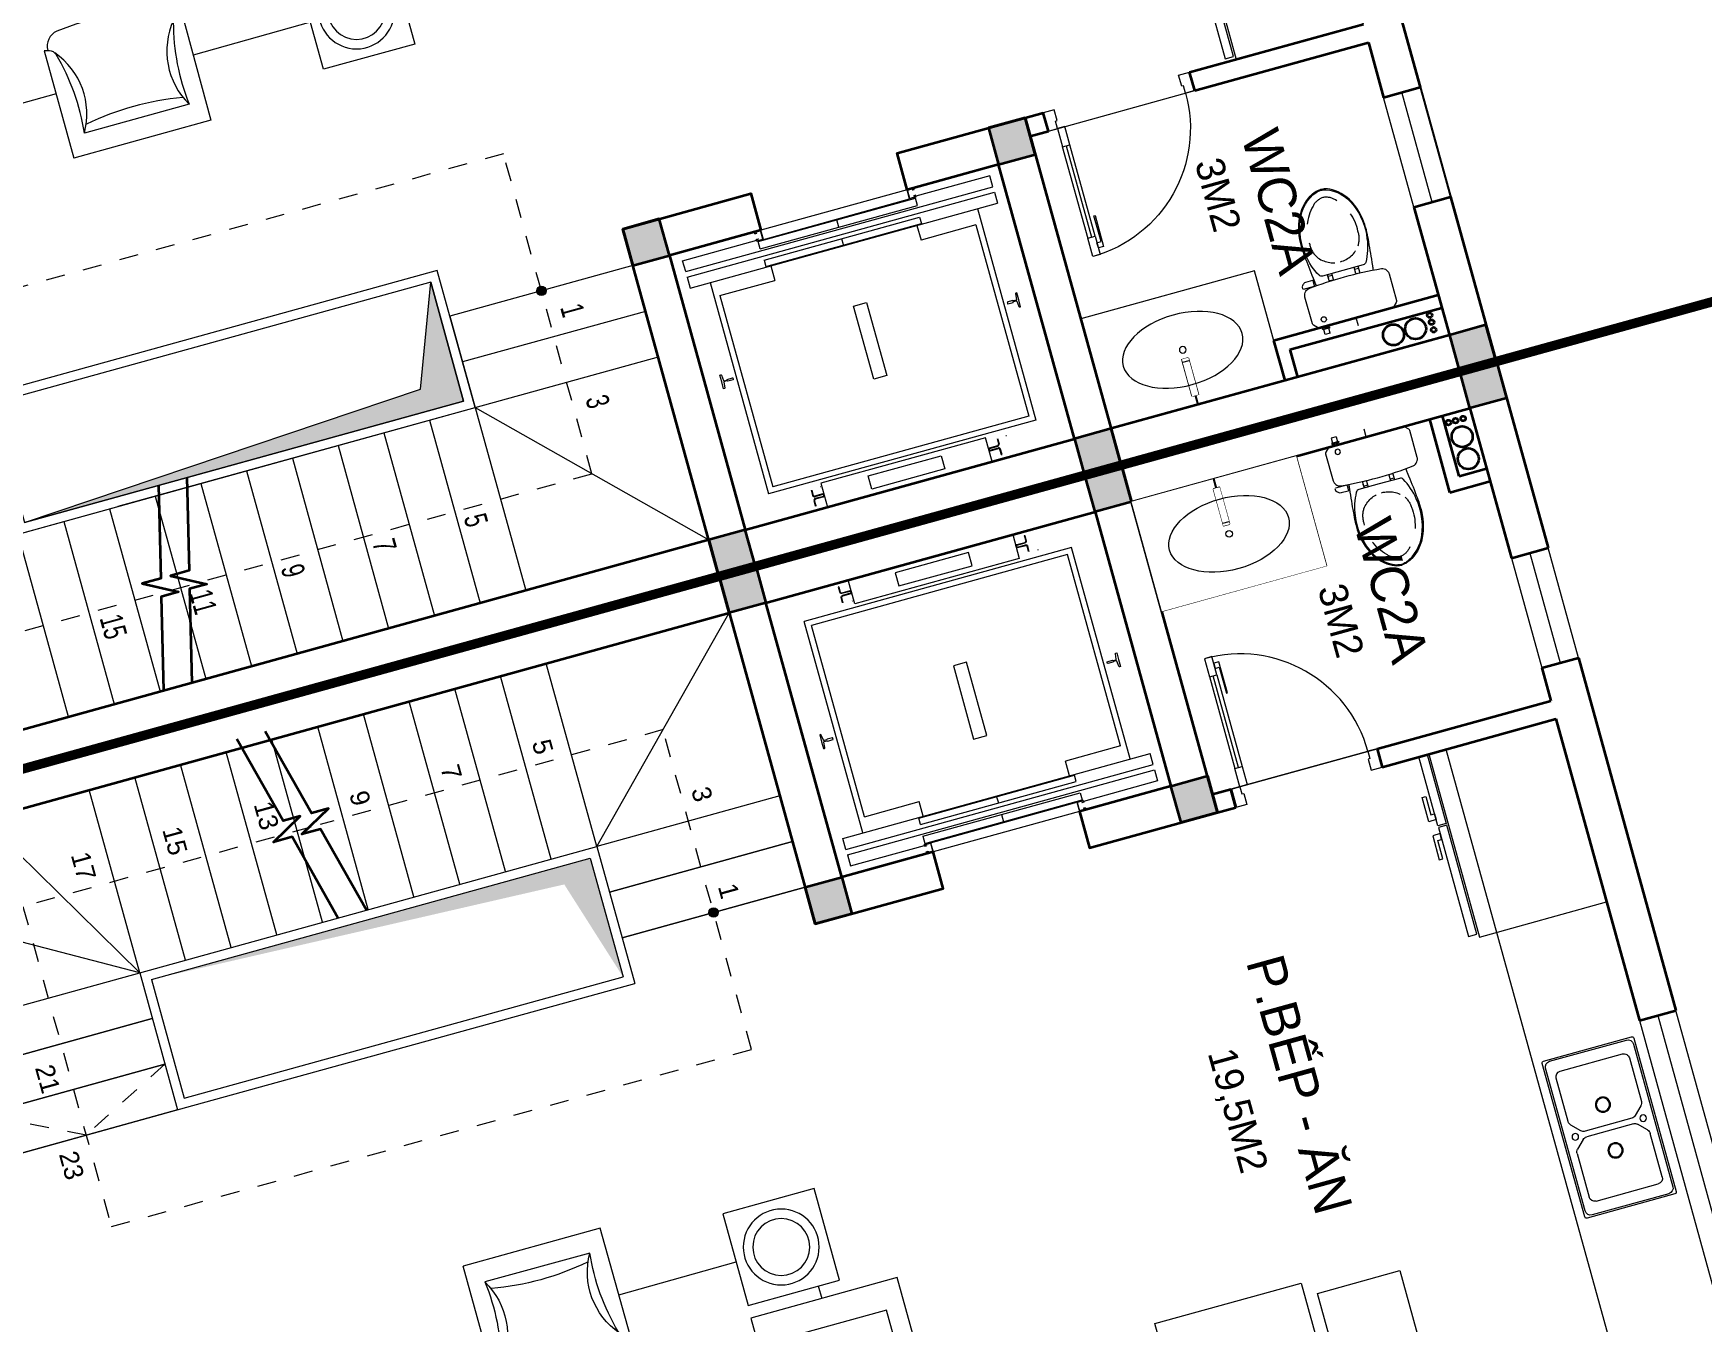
# Model space of a CAD drawing. Header units: metres. Extents: x 568336 to 569219, y 2065964 to 2066430.
# Drawn here: x 568445.19 to 568453.99, y 2066356.1 to 2066362.89 of the extents above; entities that cross this region are included whole.
import ezdxf

# ---------------------------------------------------------------- set-up
doc = ezdxf.new("R2010")
doc.units = ezdxf.units.M
for name, pattern in [('$AUDIT_BAD_LTYPE2', [0]), ('HIDDEN', [0.375, 0.25, -0.125]), ('HIDDEN2', [0.1875, 0.125, -0.0625]), ('xref-thap C (mb tang 32-2)$0$HIDDEN', [0.375, 0.25, -0.125])]:
    doc.linetypes.add(name, pattern=pattern)
doc.layers.get('0').update_dxf_attribs({"linetype": 'CONTINUOUS'})
doc.layers.get('DEFPOINTS').update_dxf_attribs({"linetype": 'CONTINUOUS'})
doc.layers.add('-AREA', color=2, linetype='CONTINUOUS', plot=False)
for name, color, linetype, lineweight in [('-CONCRETE', 1, 'CONTINUOUS', 35), ('-DIM', 9, 'CONTINUOUS', 13), ('-DOOR', 137, 'CONTINUOUS', 9), ('-FURNITURE', 46, 'CONTINUOUS', 9), ('-HATCH', 8, 'CONTINUOUS', 5), ('-KH', 143, 'CONTINUOUS', 13), ('-LINE1', 7, 'CONTINUOUS', 18), ('-LINE2', 252, 'CONTINUOUS', 9), ('-TEXT', 7, 'CONTINUOUS', 15), ('-WALL', 4, 'CONTINUOUS', 35), ('TEXT25', 2, 'CONTINUOUS', 13)]:
    doc.layers.add(name, color=color, linetype=linetype, lineweight=lineweight)
doc.layers.add('-RANH GIOI LO DAT', color=12, linetype='CONTINUOUS')
doc.styles.add('SVN_AVO_thuong', font='')
doc.styles.add('T1', font='', dxfattribs={"height": 200})
doc.styles.add('vnavanth', font='', dxfattribs={"width": 0.8})
doc.styles.get('SVN_AVO_thuong').set_extended_font_data('SVN-Avo')
doc.styles.get('T1').set_extended_font_data('VNgeometric Light')
doc.styles.get('vnavanth').set_extended_font_data('.VnAvantH')

# ---------------------------------------------------------------- blocks, each defined once
blk = doc.blocks.new('X-5M-DH-2-CORE$0$A$C75E80C28')
at = {"layer": '-LINE2', "linetype": 'Continuous', "ltscale": 2}
for p, q in [((-510.0000099998433, -21.5000000000291), (-510.0000099998579, -50.60000000000582)), ((-506.8000099998899, -21.5000000000291), (-510.0000099998433, -21.5000000000291)), ((-510.0000099998579, -108.5000000000291), (-510.0000099998433, -79.39999999999418)), ((-506.8000099998899, -21.5000000000291), (-506.8000099999044, -50.60000000000582)), ((-506.8000099999044, -108.5000000000291), (-506.8000099998899, -79.39999999999418)), ((-456.2000100000296, -56.79999999998836), (-500.6000099999364, -56.80000000001746)), ((-456.2000100000441, -60), (-500.600009999951, -60.0000000000291)), ((-456.2000100000296, -70), (-500.6000099999364, -70.0000000000291)), ((-456.2000100000296, -73.19999999995343), (-500.6000099999364, -73.19999999998254)), ((-453.2000100000441, -63), (-453.2000100000296, -67)), ((-450.0000099998579, -63), (-450.0000099998433, -67)), ((450.0000100000616, -63), (450.0000100000761, -67)), ((453.200010000015, -63), (453.2000100000296, -67)), ((456.2000100000296, -56.79999999998836), (500.6000100000529, -56.79999999998836)), ((456.200010000015, -60), (500.6000100000383, -60)), ((456.2000100000296, -70), (500.6000100000529, -70)), ((456.2000100000296, -73.19999999995343), (500.6000100000529, -73.19999999995343)), ((506.8000100001227, -21.5), (510.0000100000761, -21.5)), ((506.8000100001227, -21.5), (506.8000100001082, -50.59999999997672)), ((506.8000100001227, -108.5), (506.8000100001227, -79.39999999996508)), ((510.0000100000761, -21.5), (510.0000100000616, -50.59999999997672)), ((510.0000100000761, -108.5), (510.0000100000761, -79.39999999996508)), ((-731.0000002632733, -148.9999999649008), (730.9999997367267, -148.9999999649299)), ((-731.0000002698944, -1304.999999934109), (-731.0000002632733, -148.9999999649008)), ((-556.8000102631631, -112.4999999912397), (-560.0000102631166, -112.4999999912397)), ((456.800009736864, -112.4999999912397), (460.0000097368174, -112.4999999912397)), ((730.9999997301056, -1304.999999934109), (730.9999997367267, -148.9999999649299)), ((-700.0000002632733, -178.9999999649008), (699.9999997367267, -178.9999999649299)), ((-700.0000002699089, -1224.999999934109), (-700.0000002632733, -178.9999999649008)), ((699.9999997300911, -1224.999999934109), (699.9999997367267, -178.9999999649299)), ((-700.0000002699089, -1224.999999934109), (-400.0000002699089, -1224.999999934138)), ((-400.0000002698944, -1304.999999934138), (-400.0000002699089, -1224.999999934138)), ((699.9999997300911, -1224.999999934109), (399.9999997300911, -1224.999999934109)), ((399.9999997301056, -1304.999999934109), (399.9999997300911, -1224.999999934109)), ((839.9999997301056, -1304.999999934109), (-840.0000002698944, -1304.999999934109)), ((-840.0000002698944, -1364.999999934109), (-840.0000002698944, -1304.999999934109)), ((424.9999997301056, -1308.999999934109), (-425.0000002698944, -1308.999999934109)), ((-425.0000002699089, -1342.999999934109), (-425.0000002698944, -1308.999999934109)), ((-2.6989437174052e-07, -1308.999999934109), (-2.699089236557484e-07, -1342.999999934109)), ((424.9999997300911, -1342.999999934109), (424.9999997301056, -1308.999999934109)), ((839.9999997301056, -1364.999999934109), (839.9999997301056, -1304.999999934109)), ((839.9999997301056, -1364.999999934109), (-840.0000002698944, -1364.999999934109)), ((839.9999997301056, -1394.999999934109), (-840.0000002698944, -1394.999999934109)), ((-840.0000002698944, -1394.999999934109), (-840.0000002698944, -1454.999999934109)), ((429.9999997300911, -1405.999999934138), (-430.0000002699089, -1405.999999934109)), ((-430.0000002699089, -1405.999999934109), (-430.0000002698944, -1445.999999934109)), ((424.9999997300911, -1342.999999934109), (-425.0000002699089, -1342.999999934109)), ((-2.699089236557484e-07, -1405.999999934109), (-2.6989437174052e-07, -1445.999999934109)), ((429.9999997300911, -1405.999999934138), (429.9999997301056, -1445.999999934138)), ((839.9999997301056, -1394.999999934109), (839.9999997301056, -1454.999999934109)), ((-840.0000002698944, -1454.999999934109), (-435.0000002698944, -1454.999999934109)), ((-435.0000002698944, -1449.999999934109), (-435.0000002699089, -1459.999999934109)), ((-435.0000002698944, -1449.999999934109), (-400.0000002698944, -1449.999999934138)), ((-435.0000002699089, -1459.999999934109), (-425.0000002699089, -1459.999999934109)), ((-435.0000002698653, -1489.999999934109), (-435.0000002698653, -1499.999999934109)), ((-435.0000002698653, -1489.999999934109), (-425.0000002698653, -1489.999999934109)), ((-433.4000002698012, -1451.599999934086), (-433.4000002698012, -1458.399999934074)), ((-433.4000002698012, -1451.599999934086), (-401.6000002697547, -1451.599999934086)), ((-433.4000002698012, -1458.399999934074), (-425.0000002698944, -1458.399999934074)), ((-433.4000002697721, -1491.599999934086), (-433.4000002697721, -1498.399999934074)), ((-433.4000002697721, -1491.599999934086), (-425.0000002698653, -1491.599999934086)), ((429.9999997301056, -1445.999999934138), (-430.0000002698944, -1445.999999934109)), ((-425.0000002698944, -1458.399999934074), (-425.0000002699089, -1459.999999934109)), ((-425.0000002698653, -1489.999999934109), (-425.0000002698653, -1491.599999934086)), ((-401.6000002697547, -1451.599999934086), (-401.6000002697256, -1498.399999934074)), ((399.9999997301056, -1449.999999934109), (-400.0000002698944, -1449.999999934138)), ((-400.0000002698944, -1449.999999934138), (-400.0000002698653, -1499.999999934138)), ((399.9999997301056, -1449.999999934109), (399.9999997301347, -1499.999999934109)), ((434.9999997301056, -1449.999999934109), (399.9999997301056, -1449.999999934109)), ((401.5999997301988, -1451.599999934086), (401.5999997302279, -1498.399999934074)), ((433.3999997302453, -1451.599999934086), (401.5999997301988, -1451.599999934086)), ((433.3999997302453, -1458.399999934074), (424.9999997301056, -1458.399999934074)), ((424.9999997301056, -1458.399999934074), (424.9999997301056, -1459.999999934109)), ((434.9999997301056, -1459.999999934109), (424.9999997301056, -1459.999999934109)), ((424.9999997301347, -1489.999999934109), (424.9999997301347, -1491.599999934086)), ((434.9999997301347, -1489.999999934109), (424.9999997301347, -1489.999999934109)), ((433.3999997302744, -1491.599999934086), (424.9999997301347, -1491.599999934086)), ((433.3999997302453, -1451.599999934086), (433.3999997302453, -1458.399999934074)), ((433.3999997302744, -1491.599999934086), (433.3999997302744, -1498.399999934074)), ((434.9999997301056, -1449.999999934109), (434.9999997301056, -1459.999999934109)), ((839.9999997301056, -1454.999999934109), (434.9999997301056, -1454.999999934109)), ((434.9999997301347, -1489.999999934109), (434.9999997301347, -1499.999999934109)), ((-435.0000002698653, -1499.999999934109), (-400.0000002698653, -1499.999999934138)), ((-433.4000002697721, -1498.399999934074), (-401.6000002697256, -1498.399999934074)), ((434.9999997301347, -1499.999999934109), (399.9999997301347, -1499.999999934109)), ((433.3999997302744, -1498.399999934074), (401.5999997302279, -1498.399999934074))]:
    blk.add_line(p, q, dxfattribs=at)
for points in [[(-450.0000000000146, 0), (-450, -130), (450, -130), (449.9999999999854, 0)], [(-200, -29), (200.0000000001164, -29), (200.0000000001164, -101), (-200, -101)], [(-36.0000002632587, -583.9999999649008), (35.9999997367413, -583.9999999649008), (35.99999973675585, -983.9999999649008), (-36.00000026324415, -983.9999999649008)]]:
    blk.add_lwpolyline(points, close=True, dxfattribs=at)
for points in [[(-780.0000002632587, -788.9999999649008), (-751.0000002632587, -788.9999999649299, 0.414213562373095), (-750.0000002632733, -787.9999999649008), (-750.0000002632587, -783.9999999649008), (-750.0000002632587, -779.9999999649008, 0.414213562373095), (-751.0000002632733, -778.9999999649299), (-780.0000002632733, -778.9999999649881, -0.2569775838576673), (-784.1207396915852, -781.9399999648449), (-797.9000002631656, -781.939999964874, -0.414213562373095), (-800.9000002631656, -778.939999964874), (-804.0000002632587, -749.4999999649008, 0.414213562373095), (-807.0000002632587, -746.4999999649008), (-812.0000002632587, -746.4999999649008), (-812.0000002632587, -783.9999999649008), (-812.0000002632587, -821.4999999649008), (-807.0000002632587, -821.4999999649008, 0.414213562373095), (-804.0000002632587, -818.4999999649008), (-800.9000002631656, -789.0599999648693, -0.414213562373095), (-797.9000002631656, -786.0599999648693), (-784.1207396915852, -786.0599999648402, -0.2569775838576673), (-780.0000002632587, -788.9999999647553)], [(779.9999997367413, -788.9999999649299), (750.9999997367413, -788.9999999649008, -0.414213562373095), (749.9999997367267, -787.9999999649299), (749.9999997367413, -783.9999999649299), (749.9999997367413, -779.9999999649299, -0.414213562373095), (750.9999997367267, -778.9999999649008), (779.9999997368432, -778.9999999650172, 0.2569775838576673), (784.1207391653006, -781.939999964874), (797.899999736881, -781.9399999648449, 0.414213562373095), (800.899999736881, -778.9399999648449), (803.9999997367413, -749.4999999649008, -0.414213562373095), (806.9999997367413, -746.4999999649008), (811.9999997367413, -746.4999999649008), (811.9999997367413, -783.9999999649008), (811.9999997367413, -821.4999999649008), (806.9999997367413, -821.4999999649008, -0.414213562373095), (803.9999997367413, -818.4999999649008), (800.899999736881, -789.0599999648402, 0.414213562373095), (797.899999736881, -786.0599999648402), (784.1207391653006, -786.0599999648693, 0.2569775838576672), (779.9999997368577, -788.9999999647844)]]:
    blk.add_lwpolyline(points, format="xyb", dxfattribs=at)
for centre, radius, start, end in [((-500.600009999951, -50.60000000000582), 9.400000000001475, 180, 270), ((-500.6000099999364, -79.39999999999418), 9.399999999997844, 90, 180), ((-500.600009999951, -50.60000000000582), 6.200000000004374, 180, 270), ((-500.6000099999364, -79.39999999999418), 6.19999999999734, 90, 180), ((-456.2000100000441, -63), 6.19999999999713, 0, 90), ((-456.2000100000441, -63), 3.000000000000045, 0, 90), ((-456.2000100000296, -67), 6.20000000000076, 270, 0), ((-456.2000100000296, -67), 2.999999999999834, 270, 0), ((456.200010000015, -63), 6.19999999999713, 90, 180), ((456.2000100000296, -67), 6.20000000000076, 180, 270), ((456.200010000015, -63), 3.000000000000045, 90, 180), ((456.2000100000296, -67), 2.999999999999834, 180, 270), ((500.6000100000383, -50.59999999997672), 6.200000000004374, 270, 0), ((500.6000100000383, -50.59999999997672), 9.400000000001475, 270, 0), ((500.6000100000529, -79.39999999996508), 9.399999999997844, 0, 90), ((500.6000100000529, -79.39999999996508), 6.19999999999734, 0, 90)]:
    blk.add_arc(centre, radius, start, end, dxfattribs=at)
blk = doc.blocks.new('A$C5C575821')
at = {"layer": '-CONCRETE'}
h = blk.add_hatch(color=256, dxfattribs=at)
h.dxf.hatch_style = 1
h.paths.add_polyline_path([(-0.00237559899687767, 200.0000000000146), (-0.00237559899687767, 1.455191522836685e-11), (199.9976244010031, 1.455191522836685e-11), (199.9976244010031, 200.0000000000146)])
blk.add_lwpolyline([(-0.00237559899687767, 1.455191522836685e-11), (199.9976244010031, 1.455191522836685e-11), (199.9976244010031, 200.0000000000146), (-0.00237559899687767, 200.0000000000146)], close=True, dxfattribs=at)
blk = doc.blocks.new('A$C3F71457E')
at = {"layer": '-CONCRETE'}
blk.add_lwpolyline([(-8.760252967476845e-09, -100.0000002632005), (0, 400), (-1500, 400.0000000000582), (-1500.00000001755, -1399.999999999942), (-1.754960976541042e-08, -1400), (-7.895869202911854e-08, -900.0000002632005), (199.9999999912397, -900.0000002982852), (199.9999999824504, -1600), (-1700.00000001755, -1600), (-1700, 600), (200, 600), (199.9999999912397, -100.0000002982852), (6.140908226370811e-08, -100.0000002632005)], dxfattribs=at)
at = {"layer": '-LINE1'}
blk.add_line((-7.895869202911854e-08, -900.0000002632005), (-8.760252967476845e-09, -100.0000002632005), dxfattribs=at)
at = {"layer": '-WALL'}
for p in [(-1699.997624401003, 399.9999999999854), (0.00237559899687767, 399.9999999999854), (-1699.997624401081, -1599.999999999959), (0.002375601565972829, -1600.000000021305)]:
    blk.add_blockref('A$C5C575821', p, dxfattribs=at)
at = {"color": 2, "rotation": 90}
blk.add_blockref('X-5M-DH-2-CORE$0$A$C75E80C28', (-1500.00000000876, -499.9999999999418), dxfattribs=at)
blk = doc.blocks.new('A$C18091ED7')
for p, q in [((9.957147995010018e-09, -42.13376978135784), (0, -3.786117304116488e-07)), ((146.1412317672475, -26.59467297248193), (179.181621938591, -26.59467296488583)), ((146.1412317672475, -26.59467297248193), (146.1412317680188, -30.17859706786112)), ((146.1412317680188, -30.17859706786112), (165.7503655985456, -30.17859706340823)), ((153.0594147269658, -36.79204952501459), (146.1412317680188, -30.17859706786112)), ((152.3191092506386, -2.717133611440659e-07), (152.3191092568413, -26.59467297093943)), ((152.3191092506386, -2.717133611440659e-07), (179.1816219322718, -2.654269337654114e-07)), ((153.0594147269658, -36.79204952501459), (165.7503656001572, -36.79204952192958)), ((153.0594147275151, -39.73033438943094), (153.0594147269658, -36.79204952501459)), ((153.0594147275151, -39.73033438943094), (178.4413164740145, -39.73033438349376)), ((153.0594147275151, -39.73033438943094), (178.4413164740145, -39.73033438349376)), ((153.0594147275151, -39.73033438943094), (153.0594147281554, -42.13376974494895)), ((185.3594994290725, -30.17859705851879), (165.7503655985456, -30.17859706340823)), ((178.4413164733487, -36.79204951884458), (165.7503656001572, -36.79204952192958)), ((185.3594994290725, -30.17859705851879), (178.4413164733487, -36.79204951884458)), ((178.4413164733487, -36.79204951884458), (178.4413164740145, -39.73033438349376)), ((178.4413164740145, -39.73033438349376), (178.4413164746547, -42.1337697392446)), ((179.1816219322718, -2.654269337654114e-07), (179.181621938591, -26.59467296488583)), ((179.181621938591, -26.59467296488583), (185.3594994283012, -26.59467296337243)), ((185.3594994283012, -26.59467296337243), (185.3594994290725, -30.17859705851879)), ((165.3959958605519, -261.9873972070927), (165.3959958671003, -289.7349902229907)), ((167.8691141396885, -259.5142789271486), (228.0810223811895, -259.5142789128586)), ((230.5541406641933, -274.3229751045001), (230.5541406613593, -261.9873971916386)), ((-83.25994817525861, -267.3592828898691), (-83.259948167517, -299.9634285944048)), ((-83.25994817257379, -278.4883151478134), (-83.25994817046012, -287.6388527823146)), ((-60.91100930959874, -290.0299398849311), (-83.25994816994717, -290.0299398901407)), ((-62.88950393904452, -265.3807882612164), (-81.28145355204106, -265.3807882657275)), ((-60.91100931491019, -267.3592828844266), (-60.91100930728498, -299.9634285889624)), ((60.9110093945892, -267.3592828557594), (60.9110094022144, -299.9634285600623)), ((60.91100939990065, -290.029939856031), (83.25994826024908, -290.0299398510542)), ((62.88950401780676, -265.3807882316178), (81.2814536308033, -265.3807882273395)), ((83.25994825493763, -267.3592828505498), (83.25994826256283, -299.9634285550856)), ((83.25994825750604, -278.488315108727), (83.2599482596197, -287.6388527429954)), ((167.8691141472664, -292.2081085020036), (206.7175896017579, -292.2081084926904))]:
    blk.add_line(p, q)
for points in [[(230.0000000517721, -218.5046414944518, -0.1374073801801567), (225.4781190853137, -234.6482587013161), (221.7949787454636, -240.7070387715066, -0.2360805181595358), (198.2560902649639, -255.4947853636986, -0.0519608230665726), (-198.2560901437319, -255.4947854572965, -0.236080518165078), (-221.7949786317113, -240.7070388760185), (-225.4781189743626, -234.6482588077488, -0.1374073801809237), (-229.9999999484608, -218.5046416030382), (-229.9999999831671, -71.98694829508895, -0.1989123673786679), (-226.3782021181105, -63.2431547633314), (-208.8906150607545, -45.75556769772083, -0.1989123673792025), (-200.1468215308087, -42.13376982865157), (9.971699910238385e-09, -42.13376978135784), (200.1468215506357, -42.13376973403501, -0.1989123673792025), (208.8906150822841, -45.75556759897154), (226.3782021480001, -63.24315465634572, -0.1989123673791691), (230.0000000170658, -71.98694818626973)], [(144.14367173758, -618.9627606730501, -0.2124047892419209), (26.30999211127346, -734.491494372196, -0.0276853236339062), (-0.5628229983012716, -738.609219571983, -0.0222792448073508), (-26.30999181118386, -734.4914943844487, -0.2124047892421136), (-144.1436714920528, -618.9627607410075, -0.1427957259999892), (-167.2376623962118, -428.0139674870588, -0.0930051380368448), (-127.9331820271946, -309.1271633332653, -0.2564387014614383), (-111.240849547703, -299.9634286007786), (4.746470949612558e-08, -299.9634285748762), (111.2408496426324, -299.9634285482753, -0.2564387014619951), (127.933182126606, -309.1271632729331, -0.0930051380368741), (167.2376625517572, -428.0139674081001, -0.1427957260000456)]]:
    blk.add_lwpolyline(points, format="xyb", close=True)
at = {"linetype": 'xref-thap C (mb tang 32-2)$0$HIDDEN', "ltscale": 100}
blk.add_lwpolyline([(61.00044987679576, -669.0176259216969, -0.1990312026443698), (1.417429302819073e-07, -698.769823720475, -0.1990312026443799), (-61.00044960746891, -669.0176259504806, -0.2189240232571595), (-131.9321382956405, -478.313622940972, -0.1537914605682739), (-112.4681372026971, -403.989815428853, -0.2367011859554165), (5.876427167095244e-08, -347.5870280214876, -0.2367011859554843), (112.4681373467611, -403.9898153757968, -0.1537914605681893), (131.9321384748619, -478.313622878748, -0.2189240232571754)], format="xyb", close=True, dxfattribs=at)
blk.add_circle((165.7503656100234, -78.39166221523192), 13.90362011701458)
for centre, radius, start, end in [((167.8691141402633, -261.9873972065106), 2.473118279571131, 90.00000001354867, 180.0000000133402), ((-81.28145355158267, -267.3592828894034), 1.978494623656905, 90.00000001354867, 180.0000000133402), ((-62.88950393858613, -267.3592828848923), 1.978494623656905, 1.334021322268115e-08, 90.00000001354867), ((62.88950401826514, -267.3592828552937), 1.978494623656905, 90.00000001354867, 180.0000000133402), ((81.28145363126168, -267.3592828510155), 1.978494623656905, 1.334021322268115e-08, 90.00000001354867), ((167.8691141466952, -289.7349902224087), 2.473118279571131, 180.0000000133402, 270.0000000135486), ((206.717589598069, -276.6690117186226), 15.53909677420133, 270.0000000135486, 306.4658507565522), ((168.3527972659103, -224.7572911087773), 80.08895368617857, 306.4658507565522, 320.3122930343796), ((228.0810223845983, -274.3229751050822), 2.473118279571131, 320.3122930343796, 1.334021322268115e-08)]:
    blk.add_arc(centre, radius, start, end)
for points, knots in [([(-155.6468228230951, -259.4535552573798), (-156.6353001506941, -267.2522313103836), (-164.2940232875517, -328.394745314552), (-169.1545302536251, -385.0939582949213), (-183.68571763406, -527.7705276800843), (-135.602968026873, -679.1126648240606), (-50.29344375100118, -735.2493608418445), (-19.70048385594782, -741.0901266933652), (1.531116140540689e-07, -743.6724421556864)], [130.6139379315478, 130.6139379315478, 130.6139379315478, 130.6139379315478, 152.8521090939923, 311.1293507817257, 417.703951170228, 561.3833927516608, 697.6926317810714, 710.812262267882, 710.812262267882, 710.812262267882, 710.812262267882]), ([(155.6468228994709, -259.4535551877343), (156.6353002305841, -267.2522312389628), (164.2940233960289, -328.3947452375724), (169.1545303888706, -385.0939582149149), (183.6857178367027, -527.7705275934422), (135.6029683008201, -679.1126647599449), (50.29344405157826, -735.2493608178338), (19.70048415924612, -741.0901266841101), (1.530679583083838e-07, -743.6724421554536)], [130.613937934949, 130.613937934949, 130.613937934949, 130.613937934949, 152.8521090939923, 311.1293507817257, 417.703951170228, 561.3833927516608, 697.6926317810714, 710.812262267882, 710.812262267882, 710.812262267882, 710.812262267882])]:
    blk.add_open_spline(points, degree=3, knots=knots)
blk = doc.blocks.new('*U152')
at = {"linetype": '$AUDIT_BAD_LTYPE2'}
for p, q in [((70, 100), (70, 699.9999999999982)), ((90, 699.9999999999982), (90, 100))]:
    blk.add_line(p, q, dxfattribs=at)
for points in [[(50, 699.9999999999982), (90, 699.9999999999982), (90, 799.9999999999982), (50, 799.9999999999982), (50, 699.9999999999982)], [(50, 702.9059272893337), (50, 100)], [(50, 100), (90, 100), (90, 0), (50, 0), (50, 100)]]:
    blk.add_lwpolyline(points)
for points in [[(118.2698876160139, 594.5156181119073), (118.2698876160139, 764.1349438079906), (90, 764.1349438079906), (90, 735.8650561920058), (112.6159100928053, 735.8650561920058), (112.6159100928053, 594.5156181119073)], [(0, 0), (50, 0), (50, -40), (60, -40), (60, -99.99999999999272), (0, -99.99999999999272)], [(899.9999999999982, 1.3252863207713e-28), (849.9999999999982, 1.3252863207713e-28), (849.9999999999982, -40.00000000000001), (839.9999999999982, -40.00000000000001), (839.9999999999982, -99.99999999999272), (899.9999999999982, -99.99999999999272)]]:
    blk.add_lwpolyline(points, close=True)
at = {"linetype": '$AUDIT_BAD_LTYPE2', "ltscale": 0.3}
blk.add_arc((50, 0), 799.9999999999982, 0, 90, dxfattribs=at)
blk = doc.blocks.new('A$C14986441')
at = {"ltscale": 3}
for p, q in [((-250.0000004096655, 420.0579938191804), (-250.0000000046566, -419.9420061808196)), ((239.9999995855615, 430.0579940553871), (-240.0000004144385, 430.0579938240116)), ((169.9999996216502, 355.0579940216267), (-170.0000003783498, 355.0579938577721)), ((249.9999999953434, -419.9420059388503), (249.9999995903345, 420.0579940611497)), ((-200.0000003639143, 325.0579938432784), (-200.0000002492452, 87.48440071480582)), ((199.9999997507548, 87.48440090671647), (199.9999996360857, 325.0579940361204)), ((-191.2132036748226, 66.27119728422258), (-148.7867967832135, 23.84479043312604)), ((-127.5735933431424, 15.05799387820298), (127.5735929142684, 15.05799400119577)), ((148.7867963454919, 23.84479057660792), (191.213203196472, 66.27119746763492)), ((-200.0000000505825, -324.9420061567216), (-200.0000001650769, -87.36841302824905)), ((-191.2132036109688, -66.15520958823618), (-148.7867967602797, -23.72880269627785)), ((-127.5735933287069, -14.94200612179702), (127.5735929288203, -14.94200599880423)), ((148.7867963684257, -23.72880255279597), (191.2132032602094, -66.15520940389251)), ((199.9999998349231, -87.36841283540707), (199.9999999494175, -324.9420059638796)), ((-240, -429.9420061759884), (240, -429.9420059446129)), ((169.9999999639113, -354.9420059783733), (-170.0000000360887, -354.9420061422279))]:
    blk.add_line(p, q, dxfattribs=at)
blk.add_lwpolyline([(239.9999999807333, -389.9420059446129), (239.99999960477, 390.0579940553871, 0.414213562373095), (209.9999995903345, 420.0579940408934), (-210.0000004096655, 420.0579938384471, 0.414213562373095), (-240.00000039523, 390.0579938240116), (-240.0000000192667, -389.9420061759884, 0.414213562373095), (-210.0000000046566, -419.9420061615529), (209.9999999953434, -419.9420059591066, 0.414213562373095)], format="xyb", close=True, dxfattribs=at)
for centre, radius in [((-2.675224095582962e-07, 125.0579939396703), 40), ((-2.675224095582962e-07, 125.0579939396703), 35), ((-185.5000002072193, 0.05799385026330128), 17.5), ((185.4999997927807, 0.05799402913544327), 17.5), ((-1.469743438065052e-07, -124.9420060603297), 40), ((-1.469743438065052e-07, -124.9420060603297), 35)]:
    blk.add_circle(centre, radius, dxfattribs=at)
for centre, radius, start, end in [((-240.0000004096655, 420.0579938240116), 10, 90.00000002668041, 180.0000000266804), ((-170.0000003639143, 325.0579938577721), 30, 90.00000002668041, 180.0000000266804), ((169.9999996360857, 325.0579940216267), 30, 2.668042644536231e-08, 90.00000002668041), ((239.9999995903345, 420.0579940553871), 10, 2.668042644536231e-08, 90.00000002668041), ((-170.0000002492452, 87.48440073023085), 30, 180.0000000266804, 225.0000000235824), ((-127.5735933576361, 45.05799387820298), 30, 225.0000000235824, 270.0000000266804), ((127.5735928997747, 45.05799400119577), 30, 270.0000000266804, 315.0000000235823), ((169.9999997507548, 87.48440089315409), 30, 315.0000000235823, 2.668042644536231e-08), ((-170.0000001650769, -87.36841301375534), 30, 135.0000000235824, 180.0000000266804), ((-127.5735933142714, -44.94200612179702), 30, 90.00000002668041, 135.0000000235824), ((127.5735929432558, -44.94200599880423), 30, 45.00000002358239, 90.00000002668041), ((169.9999998349231, -87.36841284896946), 30, 2.668042644536231e-08, 45.00000002358239), ((-170.0000000505825, -324.9420061422279), 30, 180.0000000266804, 270.0000000266804), ((169.9999999494175, -324.9420059783733), 30, 270.0000000266804, 2.668042644536231e-08), ((-240.0000000046566, -419.9420061759884), 10, 180.0000000266804, 270.0000000266804), ((239.9999999953434, -419.9420059446129), 10, 270.0000000266804, 2.668042644536231e-08)]:
    blk.add_arc(centre, radius, start, end, dxfattribs=at)
blk = doc.blocks.new('A$C55AD6C8F')
at = {"ltscale": 3}
for p, q in [((-750, 623.9554341743351), (-750, 1000.000000000058)), ((-750, 1000.000000000058), (-704.3477934409166, 1000.000000000058)), ((-704.3477934409166, 1000.000000000058), (-704.3477934409166, 623.9554341743351)), ((0, 1000), (-695.2173631351907, 1000.000000000058)), ((-695.2173631351907, 1000.000000000058), (-695.2173631351907, 5.820766091346741e-11)), ((0, 0), (0, 1000)), ((-704.3477934409166, 623.9554341743351), (-749.9999999999418, 623.9554341743351)), ((-750, 613.395983129798), (-750, 17.63542316207895)), ((-704.3477934409166, 613.395983129798), (-749.9999999999418, 613.3959831297398)), ((-704.3477934409166, 17.63542316207895), (-704.3477934409166, 613.395983129798)), ((-750, 17.63542316207895), (-704.3477934409166, 17.63542316207895)), ((-695.2173631351907, 5.820766091346741e-11), (0, 0))]:
    blk.add_line(p, q, dxfattribs=at)
at = {"ltscale": 3, "elevation": -2.790667130434782e-09}
for points in [[(-750.0000000003492, 688.433921672462), (-750.0000000003492, 656.9339216743247), (-790.097850547405, 656.9339216743247), (-790.097850547405, 788.4142628387199), (-770.7718286834424, 788.4142628387199), (-770.7718286834424, 688.433921672462)], [(-750.0000000003492, 548.917495631671), (-750.0000000003492, 580.4174956298084), (-790.097850547405, 580.4174956298084), (-790.097850547405, 448.9371544654132), (-770.7718286834424, 448.9371544654132), (-770.7718286834424, 548.917495631671)]]:
    blk.add_lwpolyline(points, close=True, dxfattribs=at)
blk = doc.blocks.new('ghe11asdsdsdsd')
at = {"layer": '-FURNITURE', "ltscale": 5}
for p, q in [((-454.1512245237245, 641.9073886275291), (-454.093361600535, -60.42008052262099)), ((446.9845405295782, 642.5119281820953), (445.2090906954836, -59.49456913078757)), ((339.4434767446655, 74.7769195077999), (-347.9447826922697, 73.86721415390639)), ((445.2090906954836, -59.49456913078757), (-454.093361600535, -60.42008052262099))]:
    blk.add_line(p, q, dxfattribs=at)
for centre, radius, start, end in [((-329.6609394550032, 640.4347183164282), 102.5030657496747, 97.790878171796, 180.4720192216976), ((13.76703277978231, -3057.035900902003), 3815.794779152998, 85.15051378916075, 95.37323135559144), ((322.4963123202615, 643.5363927781655), 102.5030657496747, 359.5521671507362, 82.23330821456577), ((-556.8192392717756, 172.0380743239075), 480.9551723817158, 73.62802494144414, 77.67439557183955), ((-435.3449582978792, 585.5188594441861), 49.99999999999999, 17.29045382422632, 73.62802494144414), ((428.017340289487, 586.1773279104382), 49.99999999999999, 106.2083736517696, 162.5459446768903), ((548.310481298744, 172.35137315467), 480.9551723817158, 102.1620030057203, 106.2083736517696), ((-752.7215750947944, 311.3200961878028), 469.2846926992153, 329.6029749418909, 39.82713105222346), ((-1717.077797784907, 235.4868877488407), 1378.639231958857, 353.2676599931669, 15.34770349738529), ((744.7327549548354, 311.2790322922665), 469.2468948897888, 140.0381535895592, 210.2652298418676), ((1708.833027020766, 233.2264510887835), 1378.526022415482, 164.5192846221356, 186.6002375866197), ((-1.445652381749824, -1576.057105405802), 1730.279692069412, 79.6029490361376, 100.5814174655623)]:
    blk.add_arc(centre, radius, start, end, dxfattribs=at)
blk = doc.blocks.new('GHE600')
at = {"layer": '-FURNITURE'}
for p, q in [((269949.5421851056, 8709.741290517763), (270649.5421851056, 8709.74129051782)), ((269949.5421851289, 8043.074623851076), (270649.5421851289, 8043.074623851135))]:
    blk.add_line(p, q, dxfattribs=at)
for points in [[(270145.5337149384, 9594.84705863762), (270145.5337150262, 10094.84705863762), (270645.5337150262, 10094.84705854984), (270645.5337149384, 9594.847058549843)], [(269849.5421851288, 9526.40795718442), (270649.5421851288, 9526.407957184478), (270649.5421851639, 7226.407957184478), (269849.5421851639, 7226.40795718442)], [(269949.5421851288, 9376.40795718442), (270649.5421851288, 9376.407957184478), (270649.5421851639, 7376.407957184478), (269949.5421851639, 7376.40795718442)], [(270145.5337145109, 7157.96885590817), (270145.5337144231, 6657.96885590817), (270645.5337144231, 6657.968855820392), (270645.5337145109, 7157.968855820392)]]:
    blk.add_lwpolyline(points, close=True, dxfattribs=at)
at = {"layer": '-FURNITURE', "elevation": -1.348764000838661e-08}
for points in [[(271286.9253059005, 9830.321753277356), (270645.53371498, 9832.18215255058)], [(272037.8126997925, 6909.345592938189), (272633.6221192031, 6907.537773812626), (272633.6585346201, 9823.095600669185), (272037.874818299, 9826.334833337169)], [(270262.0588059474, 9594.847058617102), (270262.0583521723, 9526.40795718442)], [(270262.0260181179, 7226.40795718439), (270262.0255643428, 7157.968855887651)], [(270645.5337144685, 6916.624135324557), (271286.6504318018, 6913.272511655086)]]:
    blk.add_lwpolyline(points, dxfattribs=at)
at = {"layer": '-FURNITURE'}
for centre, radius in [((270395.5337149822, 9844.847058593674), 200), ((270395.5337149822, 9844.847058593674), 150), ((270395.5337144671, 6907.968855864223), 200), ((270395.5337144671, 6907.968855864223), 150)]:
    blk.add_circle(centre, radius, dxfattribs=at)
at = {"layer": '-FURNITURE', "extrusion": (0, 0, -1)}
blk.add_ellipse((271661.9002663364, 8365.294462872116), major_axis=(3.669220623812561e-13, 749.5763598198391), ratio=0.5899940615450746, dxfattribs=at)
at = {"layer": '-FURNITURE', "zscale": 0.83397927038413}
for p, xscale, yscale, rotation in [((271659.4476334748, 10145.29901697894, -5.948631914765009e-09), 0.83397927038413, 0.83397927038413, 179.9447021404027), ((271659.4476334748, 6607.516897389956, -5.948631914765009e-09), -0.8339792703841301, 0.8339792703841301, 0.05529785959737722)]:
    blk.add_blockref('ghe11asdsdsdsd', p, dxfattribs=dict(at, xscale=xscale, yscale=yscale, rotation=rotation))
blk = doc.blocks.new('Sink_Cicle')
blk.add_lwpolyline([(17.49999987077899, -50.00226151314564), (-17.49999987077899, -49.99773848685436), (-17.51615354442038, -252.2967581441626), (17.48384613892995, -252.3012811850058)], close=True)
blk.add_circle((0, -300), 17.5)
at = {"layer": 'DEFPOINTS'}
blk.add_line((0, -100), (0, 0), dxfattribs=at)
blk.add_wipeout([(17.499999870775355, -50.00226151314928), (-17.49999987078263, -49.99773848685436), (-17.516153544427652, -252.29675814416623), (17.48384613892631, -252.3012811850058)])
at = {"layer": '-FURNITURE', "linetype": 'Continuous'}
blk.add_ellipse((0, -300), major_axis=(-325, 0), ratio=0.5846153846153846, dxfattribs=at)
blk.add_line((-17.51421511289664, -237.2967582757119), (17.48578462866135, -237.3012813020032))
blk = doc.blocks.new('*U148')
at = {"ltscale": 300}
blk.add_lwpolyline([(0, 0), (899.9999999999891, 0), (899.9999999999891, -600), (0, -600)], close=True, dxfattribs=at)
blk.add_wipeout([(0, 7.503331289626658e-12), (899.9999999999789, 7.503331289626658e-12), (899.9999999999789, -599.9999999999998), (0, -599.9999999999998)], dxfattribs=at)
blk.add_blockref('Sink_Cicle', (449.9999999999945, 0), dxfattribs=at)
blk = doc.blocks.new('A$C2896516a')
for points in [[(75, 1385.934425984509), (525, 1385.934425905347), (525.0000000782311, 1835.934425905347), (75.0000000782311, 1835.934425984509), (75, 1385.934425984509)], [(725, 1385.934425870422), (1175, 1385.934425792191), (1175.000000078231, 1835.934425792191), (725.0000000782311, 1835.934425870422), (725, 1385.934425870422)], [(1375, 1385.934425753978), (1825, 1385.934425675747), (1825.000000078231, 1835.934425675747), (1375.000000078231, 1835.934425753978), (1375, 1385.934425753978)], [(75, 450), (525, 450.0000000791624), (525.0000000782311, 7.916241884231567e-08), (75.0000000782311, 0), (75, 450)], [(725, 450.000000114087), (1175, 450.0000001923181), (1175.000000078231, 1.923181116580963e-07), (725.0000000782311, 1.140870153903961e-07), (725, 450.000000114087)], [(1375, 450.0000002305314), (1825, 450.0000003087625), (1825.000000078231, 3.087625373154879e-07), (1375.000000078231, 2.305314410477877e-07), (1375, 450.0000002305314)]]:
    blk.add_lwpolyline(points)
blk.add_lwpolyline([(0, 517.9672129922546), (1900, 517.9672129922546), (1900, 1317.967212992255), (0, 1317.967212992255)], close=True)
blk = doc.blocks.new('*U18')
at = {"linetype": '$AUDIT_BAD_LTYPE2'}
for p, q in [((70, 100), (69.99999999999999, 599.9999999999982)), ((89.99999999999999, 599.9999999999982), (90, 100))]:
    blk.add_line(p, q, dxfattribs=at)
for points in [[(49.99999999999999, 599.9999999999982), (89.99999999999999, 599.9999999999982), (89.99999999999999, 699.9999999999982), (49.99999999999999, 699.9999999999982), (49.99999999999999, 599.9999999999982)], [(49.99999999999999, 602.9059272893337), (50, 100)], [(50, 100), (90, 100), (90, 0), (50, 0), (50, 100)]]:
    blk.add_lwpolyline(points)
for points in [[(118.2698876160139, 494.5156181119073), (118.2698876160139, 664.1349438079906), (89.99999999999999, 664.1349438079906), (89.99999999999999, 635.8650561920058), (112.6159100928053, 635.8650561920058), (112.6159100928053, 494.5156181119073)], [(0, 0), (50, 0), (50, -40), (60, -40), (60, -100.0001724930698), (0, -100.0001724930698)], [(799.9999999999982, 7.105427357601134e-15), (749.9999999999982, 7.105427357601134e-15), (749.9999999999982, -40), (739.9999999999982, -40), (739.9999999999982, -100.0001724930698), (799.9999999999982, -100.0001724930698)]]:
    blk.add_lwpolyline(points, close=True)
at = {"linetype": '$AUDIT_BAD_LTYPE2', "ltscale": 0.3}
blk.add_arc((50, 0), 699.9999999999982, 0, 90, dxfattribs=at)
blk = doc.blocks.new('M41-T2')
at = {"layer": '-HATCH', "true_color": 0x8c8896}
h = blk.add_hatch(color=252, dxfattribs=at)
h.dxf.hatch_style = 1
edge = h.paths.add_edge_path()
edge.add_arc((195964.3537018299, -1622415.577764511), 24.62566289535608, 0, 360)
h = blk.add_hatch(color=252, dxfattribs=at)
h.dxf.hatch_style = 1
h.paths.add_polyline_path([(196164.2114431858, -1622966.066193342), (195514.6382191181, -1622966.066193342), (195514.6382191181, -1625366.066193342), (195612.1792445183, -1623134.615483046)])
at = {"layer": '-CONCRETE'}
for centre, radius in [((194508.0384373665, -1617913.959524632, 5.665168574990759e-09), 13), ((194598.5352454185, -1617944.786282778, 5.665168574990759e-09), 55.00000000000001), ((194719.3776955605, -1617944.786282778, 5.665168574990759e-09), 55.00000000000001), ((194508.0384376049, -1617955.708942652, 5.665168574990759e-09), 13), ((194508.0384376049, -1617993.978929758, 5.665168574990759e-09), 13)]:
    blk.add_circle(centre, radius, dxfattribs=at)
at = {"layer": '-DOOR'}
for points in [[(195884.7348678112, -1617664.925157785), (195284.7348675728, -1617664.925157785), (195284.7348675728, -1617864.925157785), (195884.7348678112, -1617864.925157785)], [(199414.0907144547, -1617664.925158739), (197814.4555475712, -1617664.925158739), (197814.4555475712, -1617864.925158739), (199414.0907144547, -1617864.925158739)]]:
    blk.add_lwpolyline(points, close=True, dxfattribs=at)
for points in [[(195284.7348678112, -1617764.925157785), (195884.7348678112, -1617764.925157785)], [(197814.4555475712, -1617764.925158739), (199414.0907144547, -1617764.925158739)]]:
    blk.add_lwpolyline(points, dxfattribs=at)
at = {"layer": '-FURNITURE'}
blk.add_line((201064.7348678112, -1618464.925157785), (196164.811394453, -1618464.925157785), dxfattribs=at)
at = {"layer": '-HATCH'}
for p, q in [((196064.7348675728, -1618815.089335203), (196064.7348675728, -1619615.089335203)), ((196064.7348675728, -1619615.089335203), (196064.7348675728, -1618815.089335203))]:
    blk.add_line(p, q, dxfattribs=at)
at = {"layer": '-KH', "linetype": 'HIDDEN2', "ltscale": 5}
for points in [[(194964.6382191181, -1624342.114130497), (194964.6382193565, -1625915.577764273), (196714.2114431858, -1625915.577764273), (196714.2114431858, -1622415.577764511), (194964.6382188797, -1622415.577764273), (194964.6382193565, -1624290.575248957)], [(195964.3537020683, -1625415.577764273), (196214.2114429474, -1625915.577764273), (195964.3537018299, -1626414.925157309)]]:
    blk.add_lwpolyline(points, dxfattribs=at)
at = {"layer": '-KH'}
blk.add_circle((195964.3537018299, -1622415.577764511), 24.62566289535608, dxfattribs=at)
at = {"layer": '-LINE1', "lineweight": 18}
for p, q in [((195464.6382191181, -1622915.577764273), (194464.6583406925, -1621915.089335203)), ((195464.6382191181, -1622915.577764273), (194464.6088695526, -1622915.577764511)), ((195464.6382191181, -1623165.577764511), (194464.6088693142, -1623165.577764511)), ((195464.6382191181, -1623415.577764511), (194464.6088695526, -1623415.577764273)), ((195464.6382191181, -1623665.577764273), (194464.6088693142, -1623665.577764511)), ((195464.6382191181, -1623915.577764511), (194464.6088693142, -1623915.577764511)), ((195464.6382191181, -1624165.577764511), (194464.6088693142, -1624165.577764273)), ((195464.6382191181, -1624415.577764273), (194464.6088693142, -1624415.577764273)), ((195464.6382191181, -1624665.577764511), (194464.6088693142, -1624665.577764273)), ((195464.6382191181, -1624915.577764511), (194464.6088693142, -1624915.577764273)), ((195464.6382191181, -1625165.577764273), (194464.6088693142, -1625165.577764273)), ((195464.6382191181, -1625415.577764511), (194464.6088693142, -1625415.577764273))]:
    blk.add_line(p, q, dxfattribs=at)
at = {"layer": '-LINE1'}
for p, q in [((195464.6382191181, -1621915.577764511), (195464.6382191181, -1622915.577764273)), ((195714.495960474, -1622915.577764511), (195714.495960474, -1621915.577764511)), ((195714.495960474, -1621915.577764511), (195714.495960474, -1622915.577764511)), ((195964.3537018299, -1622915.577764273), (195964.3537018299, -1621915.577764273)), ((195964.3537018299, -1621915.577764273), (195964.3537018299, -1622915.577764273)), ((195464.6382191181, -1625415.577764511), (195464.6382191181, -1622915.577764273)), ((195464.6382191181, -1622915.577764273), (196214.2114431858, -1622915.577764511)), ((196214.2114434242, -1625365.577764273), (196214.2114431858, -1622915.577764511)), ((195514.6382191181, -1625365.577764273), (195514.6382191181, -1622965.577764511)), ((195514.6382191181, -1622965.577764511), (196164.2114431858, -1622965.577764273)), ((196164.2114434242, -1625365.577764511), (196164.2114431858, -1622965.577764273)), ((195514.6382191181, -1625365.577764273), (196164.2114434242, -1625365.577764511)), ((196214.2114431858, -1626415.577764273), (196214.2114434242, -1625365.577764273)), ((195464.6382191181, -1625415.577764511), (194464.6583411694, -1625992.916416168)), ((195464.6382191181, -1625415.577764511), (194887.2879498005, -1626415.577764273)), ((195464.6382191181, -1625415.577764511), (196214.2114431858, -1625415.577764273)), ((195464.6382191181, -1626415.577764273), (195464.6382191181, -1625415.577764511)), ((195714.495960474, -1625415.577764511), (195714.495960474, -1626415.577764273)), ((195714.495960474, -1626415.577764273), (195714.495960474, -1625415.577764511)), ((195964.3537020683, -1625415.577764273), (195964.3537020683, -1626415.577764273)), ((195964.3537020683, -1626415.577764273), (195964.3537020683, -1625415.577764273)), ((196214.2114431858, -1625415.577764273), (196214.2114431858, -1626415.577764273))]:
    blk.add_line(p, q, dxfattribs=at)
at = {"layer": '-RANH GIOI LO DAT', "linetype": 'HIDDEN', "ltscale": 10, "const_width": 50.00000000000001}
blk.add_lwpolyline([(194264.7348678112, -1615664.928446054), (194264.7348673344, -1633604.640497446), (200264.8498737812, -1633563.943802118), (205264.7348668575, -1628530.031318903), (205264.7348670959, -1615664.928446054)], close=True, dxfattribs=at)
at = {"layer": '-WALL'}
for p, q in [((194264.7348675728, -1617664.925157785), (195284.7348675728, -1617664.925157785)), ((194264.7348675728, -1617664.925157785), (194264.7348678112, -1631206.679182768)), ((195284.7348675728, -1617864.925157785), (195284.7348675728, -1617664.925157785)), ((195884.7348678112, -1617664.925157785), (197814.4555475712, -1617664.925157785)), ((195884.7348678112, -1617864.925157785), (195884.7348678112, -1617664.925157785)), ((197814.4555475712, -1617864.925158739), (197814.4555475712, -1617664.925158739)), ((194464.7348675728, -1619715.089335203), (194464.7348678112, -1617864.925157785)), ((194464.7348678112, -1617864.925157785), (195284.7348675728, -1617864.925157785)), ((194794.7348675728, -1618014.925157785), (194794.7348673344, -1617864.925157785)), ((194864.7348673344, -1618084.925157785), (194864.7348675728, -1617864.925157785)), ((195884.7348678112, -1617864.925157785), (196064.8113942146, -1617864.925157785)), ((196064.8113942146, -1618815.089335203), (196064.8113942146, -1617864.925157785)), ((196164.811394453, -1618815.089335203), (196164.8113942146, -1617864.925157785)), ((196164.8113942146, -1617864.925157785), (197814.4555475712, -1617864.925157785)), ((194794.7348675728, -1618014.925157785), (194464.7348675728, -1618014.925157785)), ((194864.7348673344, -1618084.925157785), (194464.7348678112, -1618084.925157785)), ((196064.8113942146, -1618815.089335203), (196164.811394453, -1618815.089335203)), ((196064.8113942146, -1619715.089335203), (196064.7348675728, -1619615.089335203)), ((196164.7348678112, -1619615.089335203), (196064.7348675728, -1619615.089335203)), ((196064.7348675728, -1619615.089335203), (196164.7348678112, -1619615.089335203)), ((196164.811394453, -1619715.08933568), (196164.7348678112, -1619615.089335203)), ((194464.6583411694, -1626415.577764273), (194464.6583406925, -1621915.089335203))]:
    blk.add_line(p, q, dxfattribs=at)
for points in [[(195464.6382191181, -1624176.140077829), (194988.3017833233, -1624295.220691919), (194988.3017833233, -1624396.486395121), (194894.9508328438, -1624224.831344843), (194894.9508328438, -1624318.557744741), (194414.6088695526, -1624438.639711142)], [(195464.6382191181, -1624331.170824289), (194988.3017833233, -1624450.251438379), (194988.3017835617, -1624551.517141581), (194894.9508328438, -1624379.862091303), (194894.9508328438, -1624473.588490963), (194414.6088693142, -1624593.670457602)]]:
    blk.add_lwpolyline(points, dxfattribs=at)
at = {"layer": '-DOOR'}
for name, p, rotation in [('*U18', (196064.7348675728, -1619615.089335203), 90), ('*U152', (197364.4731554985, -1626514.925157309), 180)]:
    blk.add_blockref(name, p, dxfattribs=dict(at, rotation=rotation))
at = {"layer": '-DOOR', "xscale": -1, "rotation": 90}
blk.add_blockref('GHE600', (207603.8371598721, -1352146.531656504), dxfattribs=at)
at = {"layer": '-FURNITURE', "rotation": 90}
blk.add_blockref('A$C55AD6C8F', (197164.8113942146, -1617864.925157785), dxfattribs=at)
at = {"layer": '-FURNITURE', "xscale": -1, "rotation": 90}
for name, p in [('A$C14986441', (198315.0337440968, -1618168.105035067)), ('A$C18091ED7', (194422.6010975838, -1618432.214318514))]:
    blk.add_blockref(name, p, dxfattribs=at)
at = {"layer": '-FURNITURE', "xscale": -1}
blk.add_blockref('A$C2896516a', (200572.7276818752, -1621269.377426386), dxfattribs=at)
at = {"layer": '-WALL', "xscale": -1}
blk.add_blockref('A$C5C575821', (194464.7324922085, -1617864.925159693), dxfattribs=at)
at = {"layer": '-WALL', "xscale": -1, "rotation": 180}
blk.add_blockref('A$C3F71457E', (195964.7348678112, -1621315.089335442), dxfattribs=at)
at = {"layer": '-TEXT', "color": 2, "style": 'vnavanth'}
blk.add_text('wc2A', height=199.9591899200177, rotation=1.598264265782983e-06, dxfattribs=at).set_placement((194893.8428897858, -1618619.325262785))
at = {"layer": '-TEXT', "style": 'T1'}
for s, p in [('3', (195309.746598959, -1622357.946993589)), ('1', (195838.9545819759, -1622357.946993589)), ('5', (194845.5660097599, -1623100.470228434)), ('7', (194845.5660097599, -1623600.470228434)), ('9', (194850.3279147148, -1624100.470228434)), ('13', (194769.3755338192, -1624600.470228434)), ('15', (194769.3755338192, -1625100.470228434)), ('17', (194769.3260622025, -1625600.470228434)), ('21', (195799.7461047173, -1626081.368478537)), ('23', (196272.8953888416, -1626081.368478775))]:
    blk.add_text(s, height=100, rotation=1.598264265782983e-06, dxfattribs=at).set_placement(p)
at = {"layer": 'TEXT25'}
for s, height, style, p in [('3M2', 150, 'T1', (195167.5047206879, -1618892.433191776)), ('P.BẾP - ĂN', 200, 'SVN_AVO_thuong', (196962.3582468033, -1619781.295337439)), ('19,5M2', 150, 'T1', (197372.183608532, -1620103.819105387))]:
    blk.add_text(s, height=height, rotation=1.598264265782983e-06, dxfattribs=dict(at, style=style)).set_placement(p)
at = {"layer": '-FURNITURE', "extrusion": (0, 0, -1), "xscale": -1, "zscale": -1, "rotation": 270}
blk.add_blockref('*U148', (-194464.7348675728, -1619715.089335203), dxfattribs=at)
blk = doc.blocks.new('M42-T2')
at = {"layer": '-HATCH', "true_color": 0x8c8896}
h = blk.add_hatch(color=252, dxfattribs=at)
h.dxf.hatch_style = 1
edge = h.paths.add_edge_path()
edge.add_arc((202551.4246713105, -1689069.061550886), 24.62566289535607, 0, 360)
h = blk.add_hatch(color=252, dxfattribs=at)
h.dxf.hatch_style = 1
h.paths.add_polyline_path([(202351.4246713104, -1689619.061550886), (203001.4246713105, -1689619.061550886), (203001.4246713105, -1692019.061550886), (202880.1315616915, -1689821.686241567)])
at = {"layer": '-CONCRETE'}
for centre, radius in [((203922.4845368524, -1684591.0902235, 5.66516857499076e-09), 13), ((203960.754523802, -1684591.0902235, 5.66516857499076e-09), 13), ((204002.5039418181, -1684591.0902235, 5.66516857499076e-09), 13), ((203971.6771838441, -1684681.587031598, 5.66516857499076e-09), 55), ((203971.6771838441, -1684802.429481803, 5.66516857499076e-09), 55)]:
    blk.add_circle(centre, radius, dxfattribs=at)
at = {"layer": '-DOOR'}
blk.add_lwpolyline([(202751.4127314026, -1684319.042819391), (203351.4246713105, -1684319.042819391), (203351.4246713105, -1684519.042819391), (202751.4127314026, -1684519.042819391)], close=True, dxfattribs=at)
blk.add_lwpolyline([(203351.4246713105, -1684419.042819391), (202751.4200972434, -1684419.086995258)], dxfattribs=at)
at = {"layer": '-FURNITURE'}
blk.add_lwpolyline([(203451.4246713104, -1686369.061550886), (204051.4246713105, -1686369.061550886), (204051.4246713105, -1685419.042819391), (203451.4246713104, -1685419.042819391)], close=True, dxfattribs=at)
at = {"layer": '-HATCH'}
blk.add_lwpolyline([(202351.4246713104, -1689619.061550886), (203001.4246713105, -1689619.061550886), (203001.4246713105, -1692019.061550886), (202880.1315616915, -1689821.686241567), (202351.4246713104, -1689619.061550886)], dxfattribs=at)
at = {"layer": '-KH', "linetype": 'HIDDEN2', "ltscale": 5}
blk.add_lwpolyline([(201801.4246713104, -1692569.061550886), (203551.4246713105, -1692569.061550886), (203551.4246713105, -1689069.061550886), (201801.4246713104, -1689069.061550886)], close=True, dxfattribs=at)
at = {"layer": '-KH'}
blk.add_circle((202551.4246713105, -1689069.061550886), 24.62566289535607, dxfattribs=at)
at = {"layer": '-LINE1'}
for p, q in [((202551.4246713105, -1688569.061550886), (202551.4246713105, -1689569.061550886)), ((202801.4246713105, -1688569.061550886), (202801.4246713104, -1689569.061550886)), ((203051.4246713105, -1688569.061550886), (203051.4246713105, -1691522.445846594)), ((203051.4246713105, -1689569.061550886), (204051.4246713105, -1688569.061550886)), ((203051.4246713104, -1689569.061550886), (202301.4246713105, -1689569.061550886)), ((202551.4246713105, -1689569.061550886), (204051.4246713105, -1689569.061550886)), ((203051.4246713104, -1693069.061550886), (203051.4246713104, -1689569.061550886)), ((203051.4246713105, -1689819.061550886), (204051.4246713105, -1689819.061550886)), ((203051.4246713105, -1690069.061550886), (204051.4246713105, -1690069.061550886)), ((203051.4246713105, -1690319.061550886), (204051.4246713105, -1690319.061550886)), ((203051.4246713105, -1690569.061550886), (204051.4246713105, -1690569.061550886)), ((203051.4246713105, -1690819.061550886), (204051.4246713105, -1690819.061550886)), ((203051.4246713105, -1691069.061550886), (204051.4246713105, -1691069.061550886)), ((203051.4246713105, -1691319.061550886), (204051.4246713105, -1691319.061550886)), ((203051.4246713105, -1691569.061550886), (204051.4246713105, -1691569.061550886)), ((203051.4246713105, -1691819.061550886), (204051.4246713105, -1691819.061550886)), ((204051.4246713105, -1692069.061550886), (202389.6653082487, -1692069.061550886))]:
    blk.add_line(p, q, dxfattribs=at)
for points in [[(202301.4246713104, -1692069.061550886), (203051.4246713105, -1692069.061550886), (203051.4246713105, -1689569.061550886), (202301.4246713104, -1689569.061550886)], [(202351.4246713104, -1692019.061550886), (203001.4246713105, -1692019.061550886), (203001.4246713105, -1689619.061550886), (202351.4246713104, -1689619.061550886)]]:
    blk.add_lwpolyline(points, close=True, dxfattribs=at)
at = {"layer": '-LINE2'}
blk.add_line((202451.2905409805, -1686269.063107181), (202451.6385838767, -1685469.063120846), dxfattribs=at)
at = {"layer": '-RANH GIOI LO DAT', "linetype": 'HIDDEN', "ltscale": 10, "const_width": 50}
blk.add_lwpolyline([(195251.4246717873, -1682316.943755508), (195251.4246708485, -1700317.699679256), (204251.4246713105, -1700256.6558069), (204251.4246713105, -1682316.943755031)], close=True, dxfattribs=at)
at = {"layer": '-WALL'}
for p, q in [((200701.3564186855, -1684319.042819391), (202751.4127314026, -1684319.042819391)), ((202751.4274565794, -1684519.042819391), (202751.4127314026, -1684319.042819391)), ((203351.4246713105, -1684319.042819391), (204251.4246713105, -1684319.042819391)), ((203351.4246713105, -1684519.042819391), (203351.4246713105, -1684319.042819391)), ((204251.4246713105, -1697856.600601531), (204251.4246713105, -1684319.042819391)), ((202351.2905416456, -1685469.061550868), (202351.2905416576, -1684519.042819391)), ((202451.2905416576, -1684519.042819391), (202751.4274565794, -1684519.042819391)), ((202451.2905416456, -1685469.061550886), (202451.2905416576, -1684519.042819391)), ((203351.4246713105, -1684519.042819391), (204051.4246713105, -1684519.042819391)), ((203831.5383086304, -1685419.042819391), (203831.5383086361, -1684519.042819389)), ((203901.5383086304, -1685349.042819391), (203901.5383086361, -1684519.042819389)), ((204051.4246713105, -1684519.042819391), (204051.4246713104, -1686369.061550886)), ((203901.5383086304, -1685349.042819391), (204051.5383086304, -1685349.042819391)), ((203831.5383086304, -1685419.042819391), (204051.5383086304, -1685419.042819391)), ((202451.290541798, -1685469.061550886), (202351.2903693049, -1685469.061550868)), ((202451.2905416576, -1686269.061550886), (202351.2903691645, -1686269.061550868)), ((202351.2905416342, -1686369.061550886), (202351.2905416354, -1686269.061550868)), ((202451.2905416344, -1686369.061550887), (202451.2905416356, -1686269.061550886)), ((204051.4246713101, -1688569.061550886), (204051.4246713103, -1693069.061550886))]:
    blk.add_line(p, q, dxfattribs=at)
for points in [[(203001.3953215543, -1691132.395108312), (203477.7317573337, -1691251.47572227), (203477.7317573337, -1691352.741425498), (203571.0827078049, -1691181.086375277), (203571.0827078049, -1691274.812774951), (204051.4246713102, -1691394.89474145)], [(203001.3953215543, -1691287.425854699), (203477.7317573337, -1691406.506468657), (203477.7317573337, -1691507.772171885), (203571.0827078049, -1691336.117121664), (203571.0827078049, -1691429.843521338), (204051.4246713102, -1691549.925487838)]]:
    blk.add_lwpolyline(points, dxfattribs=at)
at = {"layer": '-DOOR', "xscale": -1, "rotation": 269.9999999899506}
blk.add_blockref('*U18', (202451.2905416576, -1686269.063107181), dxfattribs=at)
at = {"layer": '-FURNITURE'}
for name, p, rotation in [('A$C55AD6C8F', (202351.2906041172, -1684519.042819391), 90.00000000000001), ('A$C18091ED7', (203873.6720784389, -1684969.042819392), 270)]:
    blk.add_blockref(name, p, dxfattribs=dict(at, rotation=rotation))
at = {"layer": '-FURNITURE', "xscale": -1, "rotation": 89.99999998994852}
blk.add_blockref('GHE600', (207777.514963242, -1419219.361522385), dxfattribs=at)
at = {"layer": '-WALL'}
for p in [(204051.4246713105, -1684519.042819391), (204051.4246713104, -1688569.061550885)]:
    blk.add_blockref('A$C5C575821', p, dxfattribs=at)
at = {"layer": '-WALL', "rotation": 180}
blk.add_blockref('A$C3F71457E', (202551.2905416168, -1687969.061550886), dxfattribs=at)
at = {"layer": 'DEFPOINTS', "style": 'T1', "width": 0.7}
for s, p in [('1', (202661.5037948331, -1688997.671825611)), ('3', (203161.5037948331, -1688997.671825611)), ('5', (203592.9496025788, -1689782.752709657)), ('7', (203592.9496025788, -1690282.752709657)), ('9', (203592.9496025788, -1690782.752709657)), ('11', (203592.9496025788, -1691282.752709657)), ('15', (203592.9496025788, -1691773.770058315))]:
    blk.add_text(s, height=120, rotation=359.9999999899487, dxfattribs=at).set_placement(p)
at = {"layer": 'TEXT25'}
for s, height, style, p in [('WC2A', 200, 'SVN_AVO_thuong', (202746.615305765, -1685297.45919306)), ('3M2', 150, 'T1', (202817.9779978832, -1685570.578565823))]:
    blk.add_text(s, height=height, rotation=359.9999999899487, dxfattribs=dict(at, style=style)).set_placement(p)
at = {"layer": '-FURNITURE', "xscale": -1, "rotation": 269.9963422654919}
blk.add_blockref('Sink_Cicle', (204051.4246713105, -1685894.052185139), dxfattribs=at)
at = {"layer": '-AREA'}
blk.add_lwpolyline([(204251.4222957116, -1699021.00290654), (201451.1958453128, -1699021.00290654), (201451.0794743986, -1697821.922651081), (197251.4510659288, -1697821.92741283), (197250.6848883934, -1693868.902449064), (196251.6134578476, -1693868.902449064), (196251.6134578476, -1688369.061550886), (197251.4222957114, -1688369.061550886), (197251.4320332061, -1684319.01153048), (204251.4344088051, -1684319.011530479)], close=True, dxfattribs=at)

msp = doc.modelspace()

# ---------------------------------------------------------------- block references
at = {"layer": '-DIM', "xscale": 0.001, "yscale": 0.001, "zscale": 0.001, "rotation": 285.4590240793294}
msp.add_blockref('M41-T2', (569960.2636629492, 2066979.582005315), dxfattribs=at)

# ---------------------------------------------------------------- next in the draw order: block references
at = {"layer": '-DIM', "xscale": 0.001, "yscale": 0.001, "zscale": 0.001, "rotation": 285.4590240819714}
msp.add_blockref('M42-T2', (570021.8423529998, 2067006.973428244), dxfattribs=at)

doc.saveas('drawing.dxf')
